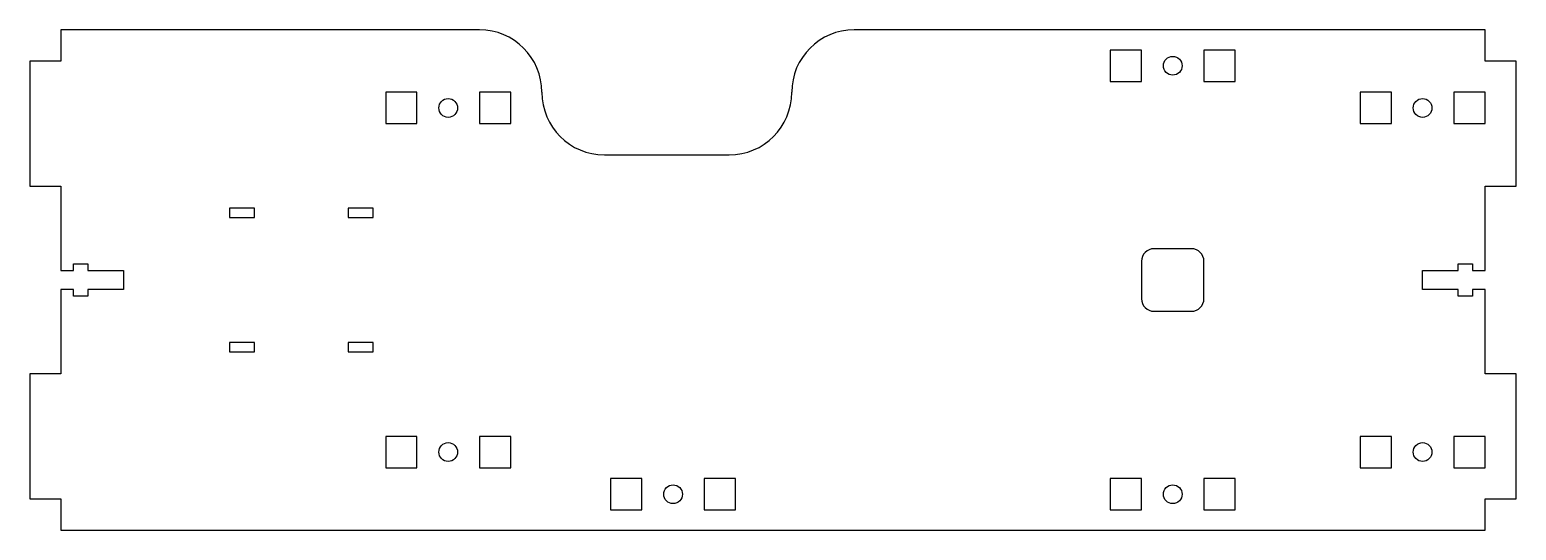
# Model space of a CAD drawing. Header units: millimetres. Extents: x 0 to 238, y -40 to 40.
import ezdxf

# ---------------------------------------------------------------- set-up
doc = ezdxf.new("R2010")
doc.units = ezdxf.units.MM

msp = doc.modelspace()

# ---------------------------------------------------------------- linework, layer by layer
at = {"color": 7, "linetype": 'Continuous', "lineweight": 25}
for p, q in [((72, 40), (5, 40)), ((5, 40), (5, 35)), ((233, 40), (132, 40)), ((233, 35), (233, 40)), ((178, 36.75), (173, 36.75)), ((173, 36.75), (173, 31.75)), ((178, 31.75), (178, 36.75)), ((188, 36.75), (188, 31.75)), ((193, 36.75), (188, 36.75)), ((193, 31.75), (193, 36.75)), ((5, 35), (0, 35)), ((0, 35), (0, 15)), ((238, 35), (233, 35)), ((238, 15), (238, 35)), ((173, 31.75), (178, 31.75)), ((188, 31.75), (193, 31.75)), ((62, 30), (57, 30)), ((57, 30), (57, 25)), ((62, 25), (62, 30)), ((72, 30), (72, 25)), ((77, 30), (72, 30)), ((77, 25), (77, 30)), ((218, 30), (213, 30)), ((213, 30), (213, 25)), ((218, 25), (218, 30)), ((228, 30), (228, 25)), ((233, 30), (228, 30)), ((233, 25), (233, 30)), ((57, 25), (62, 25)), ((72, 25), (77, 25)), ((213, 25), (218, 25)), ((228, 25), (233, 25)), ((92, 20), (112, 20)), ((0, 15), (5, 15)), ((5, 15), (5, 1.5)), ((233, 1.5), (233, 15)), ((233, 15), (238, 15)), ((32, 11.5), (32, 10)), ((36, 11.5), (32, 11.5)), ((32, 10), (36, 10)), ((36, 10), (36, 11.5)), ((51, 11.5), (51, 10)), ((55, 11.5), (51, 11.5)), ((51, 10), (55, 10)), ((55, 10), (55, 11.5)), ((186, 5), (180, 5)), ((7, 1.5), (7, 2.6)), ((7, 2.6), (9.3, 2.6)), ((9.3, 2.6), (9.3, 1.5)), ((178, 3), (178, -3)), ((188, -3), (188, 3)), ((228.7, 1.5), (228.7, 2.6)), ((228.7, 2.6), (231, 2.6)), ((231, 2.6), (231, 1.5)), ((5, 1.5), (7, 1.5)), ((9.3, 1.5), (15, 1.5)), ((15, 1.5), (15, -1.5)), ((223, -1.5), (223, 1.5)), ((223, 1.5), (228.7, 1.5)), ((231, 1.5), (233, 1.5)), ((7, -1.5), (5, -1.5)), ((5, -1.5), (5, -15)), ((7, -2.6), (7, -1.5)), ((15, -1.5), (9.3, -1.5)), ((9.3, -1.5), (9.3, -2.6)), ((228.7, -1.5), (223, -1.5)), ((228.7, -2.6), (228.7, -1.5)), ((233, -1.5), (231, -1.5)), ((231, -1.5), (231, -2.6)), ((233, -15), (233, -1.5)), ((9.3, -2.6), (7, -2.6)), ((231, -2.6), (228.7, -2.6)), ((180, -5), (186, -5)), ((32, -10), (32, -11.5)), ((36, -10), (32, -10)), ((32, -11.5), (36, -11.5)), ((36, -11.5), (36, -10)), ((51, -10), (51, -11.5)), ((55, -10), (51, -10)), ((51, -11.5), (55, -11.5)), ((55, -11.5), (55, -10)), ((5, -15), (0, -15)), ((0, -15), (0, -35)), ((238, -15), (233, -15)), ((238, -35), (238, -15)), ((62, -25), (57, -25)), ((57, -25), (57, -30)), ((62, -30), (62, -25)), ((72, -25), (72, -30)), ((77, -25), (72, -25)), ((77, -30), (77, -25)), ((218, -25), (213, -25)), ((213, -25), (213, -30)), ((218, -30), (218, -25)), ((228, -25), (228, -30)), ((233, -25), (228, -25)), ((233, -30), (233, -25)), ((57, -30), (62, -30)), ((72, -30), (77, -30)), ((213, -30), (218, -30)), ((228, -30), (233, -30)), ((98, -31.75), (93, -31.75)), ((93, -31.75), (93, -36.75)), ((98, -36.75), (98, -31.75)), ((108, -31.75), (108, -36.75)), ((113, -31.75), (108, -31.75)), ((113, -36.75), (113, -31.75)), ((178, -31.75), (173, -31.75)), ((173, -31.75), (173, -36.75)), ((178, -36.75), (178, -31.75)), ((188, -31.75), (188, -36.75)), ((193, -31.75), (188, -31.75)), ((193, -36.75), (193, -31.75)), ((0, -35), (5, -35)), ((5, -35), (5, -40)), ((233, -40), (233, -35)), ((233, -35), (238, -35)), ((93, -36.75), (98, -36.75)), ((108, -36.75), (113, -36.75)), ((173, -36.75), (178, -36.75)), ((188, -36.75), (193, -36.75)), ((5, -40), (233, -40))]:
    msp.add_line(p, q, dxfattribs=at)
for centre in [(183, 34.25), (67, 27.5), (223, 27.5), (67, -27.5), (223, -27.5), (103, -34.25), (183, -34.25)]:
    msp.add_circle(centre, 1.5, dxfattribs=at)
for centre, radius, start, end in [((72, 30), 10, 0, 90), ((132, 30), 10, 90, 180), ((92, 30), 10, 180, 270), ((112, 30), 10, 270, 0), ((180, 3), 2, 90, 180), ((186, 3), 2, 0, 90), ((180, -3), 2, 180, 270), ((186, -3), 2, 270, 0)]:
    msp.add_arc(centre, radius, start, end, dxfattribs=at)

doc.saveas('drawing.dxf')
